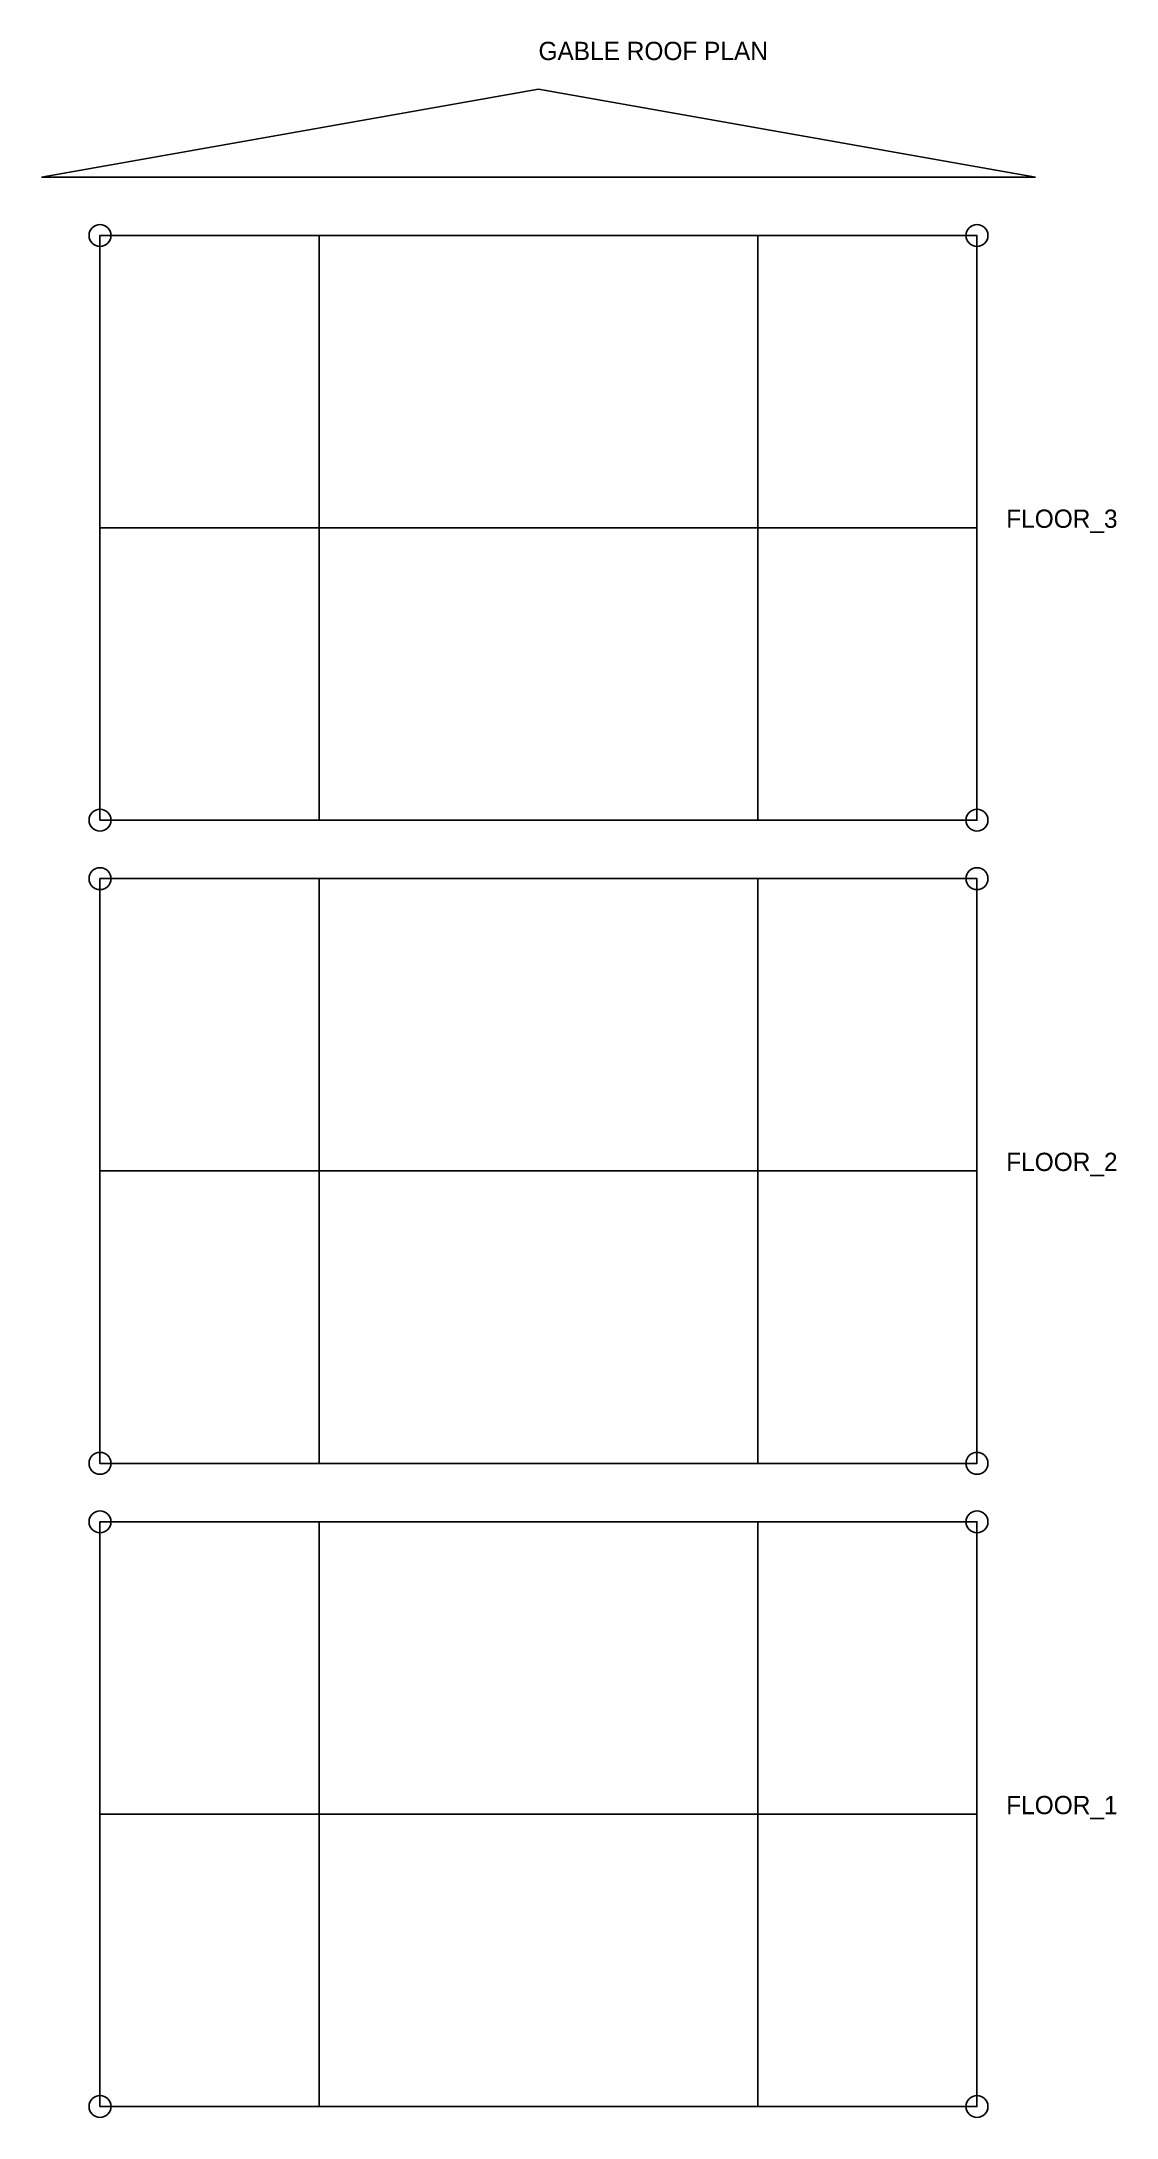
# Model space of a CAD drawing. Header units: metres. Extents: x -800 to 13909, y -150 to 28254.
import ezdxf

# ---------------------------------------------------------------- set-up
doc = ezdxf.new("R2010")
doc.units = ezdxf.units.M
for name, color, linetype in [('ANNOTATION', 7, 'Continuous'), ('COLUMNS', 2, 'Continuous'), ('FLOOR', 3, 'Continuous'), ('ROOF', 1, 'Continuous')]:
    doc.layers.add(name, color=color, linetype=linetype)

msp = doc.modelspace()

# ---------------------------------------------------------------- linework, layer by layer
at = {"layer": 'COLUMNS'}
for centre in [(0, 25600), (12000, 25600), (0, 17600), (12000, 17600), (0, 16800), (12000, 16800), (0, 8800), (12000, 8800), (0, 8000), (12000, 8000), (0, 0), (12000, 0)]:
    msp.add_circle(centre, 150, dxfattribs=at)
at = {"layer": 'FLOOR'}
for p, q in [((3000, 17600), (3000, 25600)), ((9000, 17600), (9000, 25600)), ((0, 21600), (12000, 21600)), ((3000, 8800), (3000, 16800)), ((9000, 8800), (9000, 16800)), ((0, 12800), (12000, 12800)), ((3000, 0), (3000, 8000)), ((9000, 0), (9000, 8000)), ((0, 4000), (12000, 4000))]:
    msp.add_line(p, q, dxfattribs=at)
for points in [[(0, 17600), (12000, 17600), (12000, 25600), (0, 25600), (0, 17600)], [(0, 8800), (12000, 8800), (12000, 16800), (0, 16800), (0, 8800)], [(0, 0), (12000, 0), (12000, 8000), (0, 8000), (0, 0)]]:
    msp.add_lwpolyline(points, dxfattribs=at)
at = {"layer": 'ROOF'}
for p, q in [((-800, 26400), (6000, 27600)), ((12800, 26400), (6000, 27600)), ((-800, 26400), (12800, 26400))]:
    msp.add_line(p, q, dxfattribs=at)

# ---------------------------------------------------------------- texts
at = {"layer": 'ANNOTATION'}
for s, p in [('GABLE ROOF PLAN', (6000, 28000)), ('FLOOR_3', (12400, 21600)), ('FLOOR_2', (12400, 12800)), ('FLOOR_1', (12400, 4000))]:
    msp.add_text(s, height=250, dxfattribs=at).set_placement(p)

doc.saveas('drawing.dxf')
